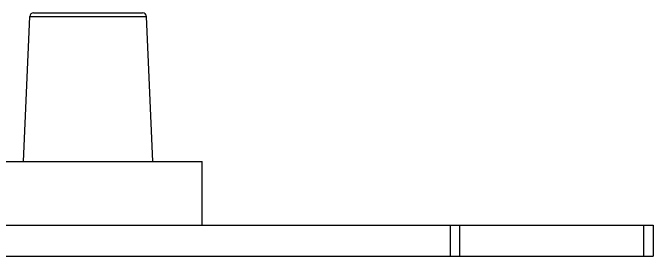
# Model space of a CAD drawing. Extents: x 0 to 420, y -74 to 297.
# Drawn here: x 120.05 to 153.2, y 141.63 to 154.23 of the extents above; entities that cross this region are included whole.
import ezdxf

# ---------------------------------------------------------------- set-up
doc = ezdxf.new("R2010")
doc.units = 0
doc.header["$LTSCALE"] = 23.1
doc.layers.get('0').update_dxf_attribs({"linetype": 'CONTINUOUS'})

msp = doc.modelspace()

# ---------------------------------------------------------------- linework, layer by layer
at = {"color": 7, "linetype": 'CONTINUOUS'}
for p, q in [((121.126, 154.228), (126.77, 154.228)), ((120.598, 146.528), (120.926, 154.037)), ((120.926, 154.037), (126.97, 154.037)), ((127.298, 146.528), (126.97, 154.037)), ((118.048, 146.528), (129.848, 146.528)), ((129.848, 143.228), (129.848, 146.528)), ((31.698, 143.228), (153.198, 143.228)), ((142.697, 141.628), (142.697, 143.228)), ((143.197, 141.628), (143.197, 143.228)), ((152.698, 143.228), (152.698, 141.628)), ((153.198, 143.228), (153.198, 141.628)), ((31.698, 141.628), (153.198, 141.628))]:
    msp.add_line(p, q, dxfattribs=at)
for centre, start, end in [((121.126, 154.028), 90, 177.5), ((126.77, 154.028), 2.5, 90)]:
    msp.add_arc(centre, 0.2, start, end, dxfattribs=at)

doc.saveas('drawing.dxf')
